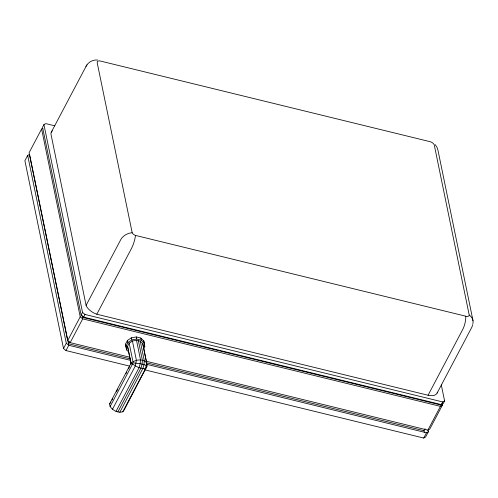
<?xml version="1.0" encoding="UTF-8"?>
<svg xmlns="http://www.w3.org/2000/svg" width="498" height="498" viewBox="0 0 498 498"><rect width="100%" height="100%" fill="white"/><g stroke="black" fill="none" stroke-linecap="round" stroke-linejoin="round"><path stroke-width="0.75" d="M469.228 315.072L469.216 315.234A4.077 2.247 27.8 0 1 466.502 316.379L135.226 235.349A4.077 2.247 27.8 0 1 132.219 232.871L97.203 62.742A4.09 2.26 27.8 0 1 100.397 61.042L430.042 141.669A4.09 2.26 27.8 0 1 434.312 145.192L469.228 315.072A11.728 9.263 -3.8 0 1 472.888 323.644M110.114 406.549L132.599 363.907L132.985 361.822L129.163 343.209L132.437 341.03L136.508 340.302L140.274 341.223L142.733 343.545L146.686 362.774L146.966 366.285L124.183 409.991L122.763 411.809C117.976 413.278 112.834 410.483 110.114 406.549L109.572 403.915L131.621 362.09M472.807 324.528L471.843 327.217L437.157 393.003M65.997 350.561L68.78 345.276L29.55 154.417L27.683 155.407L24.9 160.686L63.507 348.507L65.997 350.561L129.387 366.067M42.853 128.341L41.608 128.994L29.077 152.768L67.684 340.582L70.174 342.636L129.81 357.222M54.848 125.82L45.791 123.61L43.93 124.593L42.535 127.239L81.143 315.053L83.633 317.108L441.346 404.6L443.214 403.61L444.602 400.971L441.321 385.004M51.282 132.219L86.409 65.692M437.418 392.169A11.933 6.586 27.8 0 1 428.068 395.238L96.811 314.219A11.933 6.586 27.8 0 1 86.098 305.38L120.784 239.594A11.728 8.472 -18.5 0 1 132.138 232.697M63.507 348.507L66.29 343.222L27.683 155.407M67.684 340.582L80.215 316.815L41.608 128.994M81.143 315.053L82.537 312.414L43.93 124.593M69.515 341.777L68.469 343.757L130.364 358.896M146.412 361.287L427.888 430.129L429.749 429.139L442.28 405.372L82.394 317.351L83.01 316.174M70.174 342.636L82.705 318.869L440.419 406.362L442.28 405.372L441.944 403.716M83.633 317.108L85.027 314.468L442.741 401.961L444.602 400.971M96.811 314.219L131.497 248.434A11.728 3.15 -72.8 0 0 135.475 235.448M128.546 351.8L126.579 349.938L125.546 344.087L127.476 340.433L131.41 337.818L136.29 336.947L140.816 338.049L143.766 340.837L144.794 346.689L143.829 348.519M126.579 349.938L125.988 346.216L127.911 342.562L131.846 339.947L136.726 339.076L141.251 340.178L144.202 342.966M131.061 364.026L127.55 346.259L129.163 343.209M112.062 400.056L112.778 398.693M116.364 391.895L117.796 389.175M126.044 373.544L126.76 372.18M128.552 368.781L129.268 367.424M112.467 409.294L135.325 365.937L136.39 360.253L132.437 341.03M116.003 411.404L139.073 367.649L140.193 363.689L140.529 359.88L136.508 340.302M117.889 411.865L140.959 368.109L142.079 364.15L142.416 360.347L138.388 340.763M119.769 412.332L142.845 368.57L143.966 364.611L144.302 360.807L140.274 341.223M122.763 411.809L145.621 368.458L146.686 362.774C143.225 358.965 137.112 359.295 132.985 361.822M428.068 395.238L462.748 329.452A11.728 4.326 -77.4 0 0 465.792 316.236M424.321 432.239L424.003 430.714L425.049 428.734M144.482 369.759L423.711 438.053L426.493 432.768L428.361 431.778L428.043 430.26M427.888 430.129L440.419 406.362M441.346 404.6L442.741 401.961M428.361 431.778L425.572 437.063L423.711 438.053M86.484 65.574C88.706 61.771 93.269 59.561 97.633 60.009M85.961 66.433L86.932 64.84M109.572 403.915L110.986 402.091M146.667 367.343L145.621 368.458C140.89 368.974 136.184 366.877 132.599 363.907M132.898 362.843L140.193 363.689L143.966 364.611L146.443 365.563L146.966 366.285M442.255 405.241L440.108 404.837M146.972 362.961L424.003 430.714M130.681 360.415L68.78 345.276L66.29 343.222M146.53 364.293L426.493 432.768M82.537 312.414L85.027 314.468M80.215 316.815L82.705 318.869M435.184 144.619L436.939 147.196L437.991 150.377L473.025 320.793M144.794 346.689L143.766 340.837M147.053 365.264L142.733 343.545M140.816 338.049L141.251 340.178M136.29 336.947L136.726 339.076M131.41 337.818L131.846 339.947M127.476 340.433L127.911 342.562M127.55 346.259L131.235 364.169M125.546 344.087L125.988 346.216M86.098 305.38L50.939 133.962A11.952 6.599 27.8 0 1 52.346 130.843M82.083 315.825L82.394 317.351"/></g></svg>
